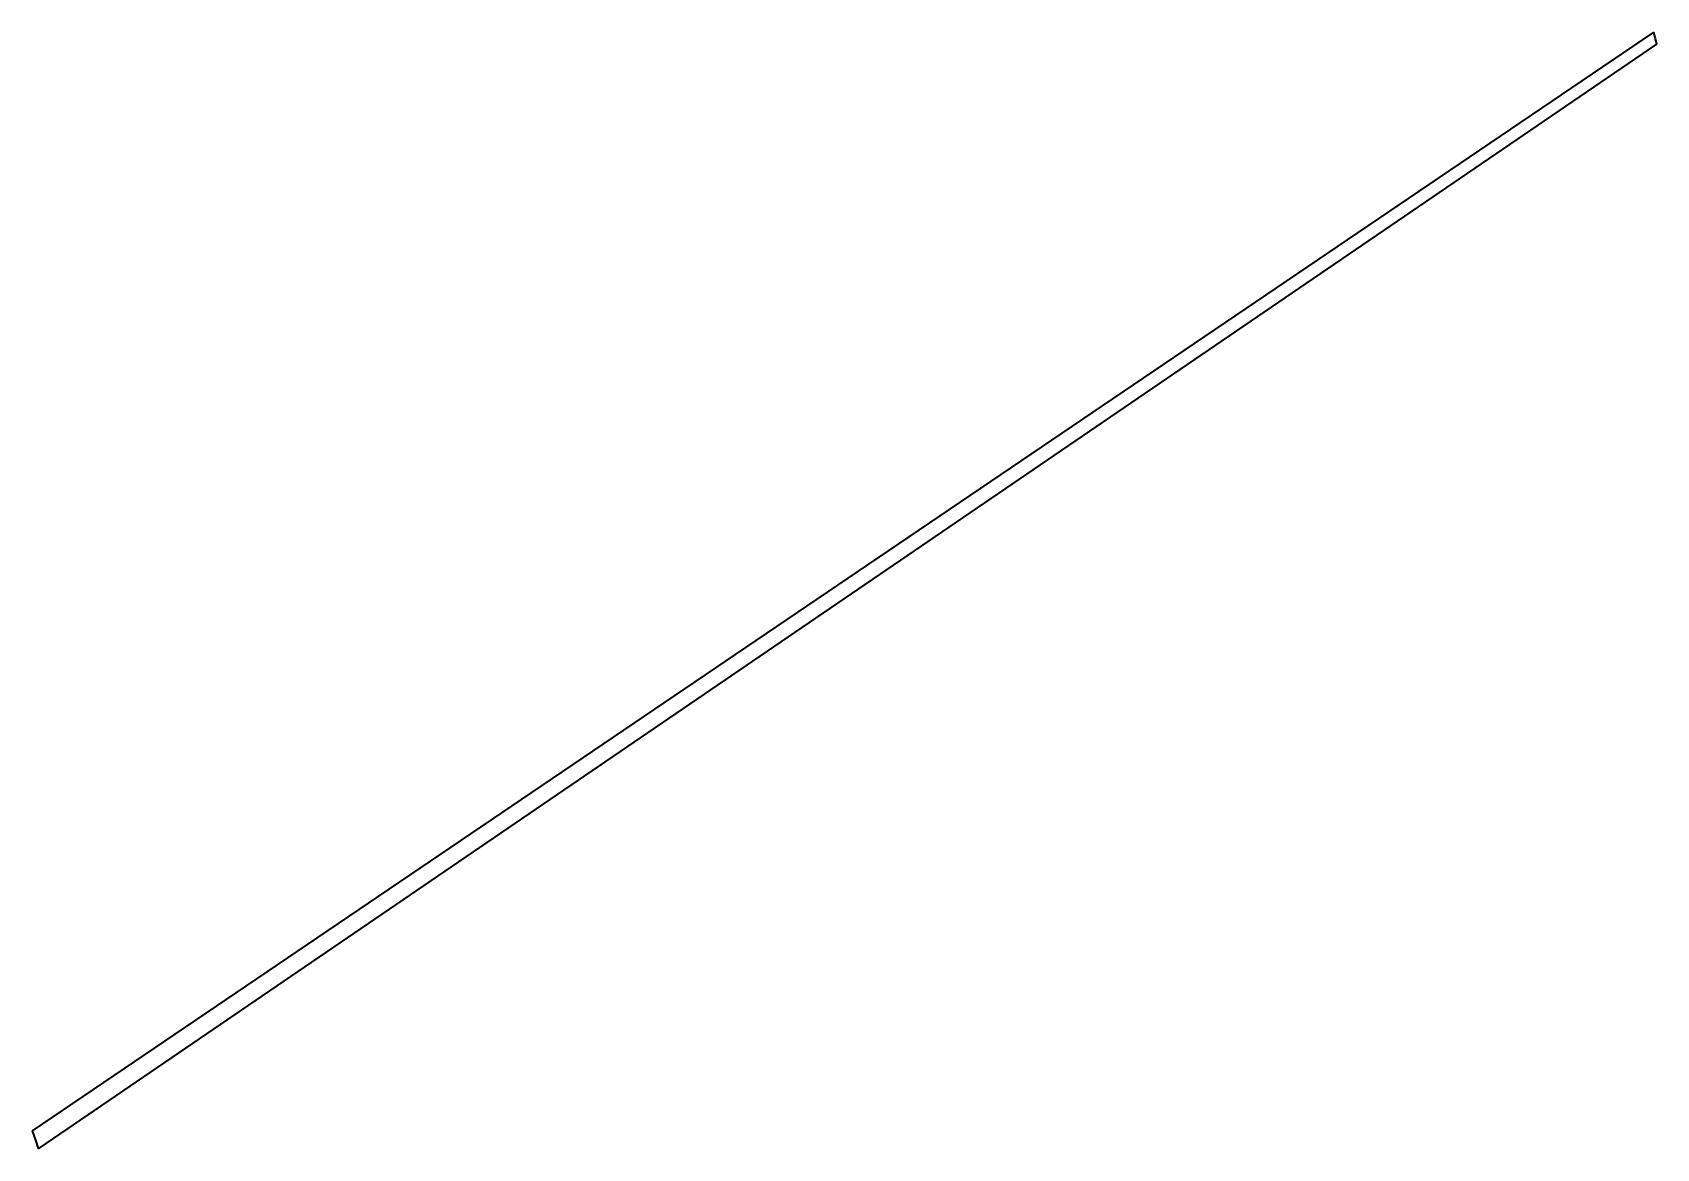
# Model space of a CAD drawing. Extents: x 613605 to 613892, y 646920 to 647117.
import ezdxf

# ---------------------------------------------------------------- set-up
doc = ezdxf.new("R2010")
doc.units = 0
doc.layers.add('_PARCELA_NOU_feb2025', color=50, linetype='Continuous')

msp = doc.modelspace()

# ---------------------------------------------------------------- linework, layer by layer
at = {"layer": '_PARCELA_NOU_feb2025'}
msp.add_lwpolyline([(613891.65, 647115.85), (613891.9, 647114.83), (613606.06, 646919.78), (613605.58, 646921.24), (613605, 646922.92), (613891.35, 647116.88), (613891.35, 647116.88)], close=True, dxfattribs=at)

doc.saveas('drawing.dxf')
